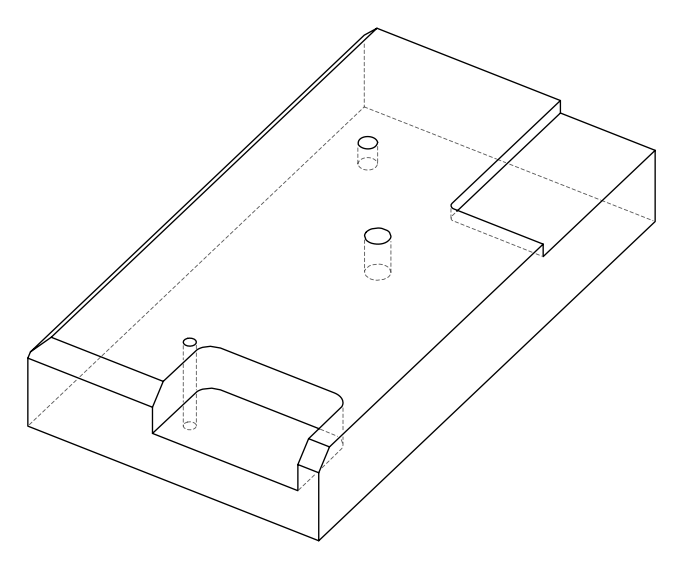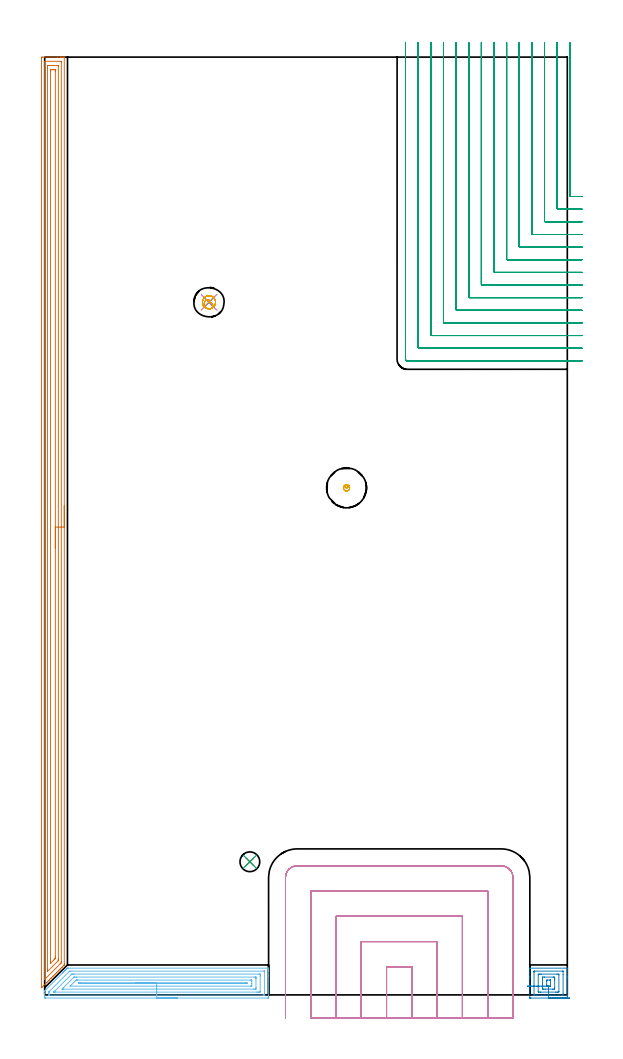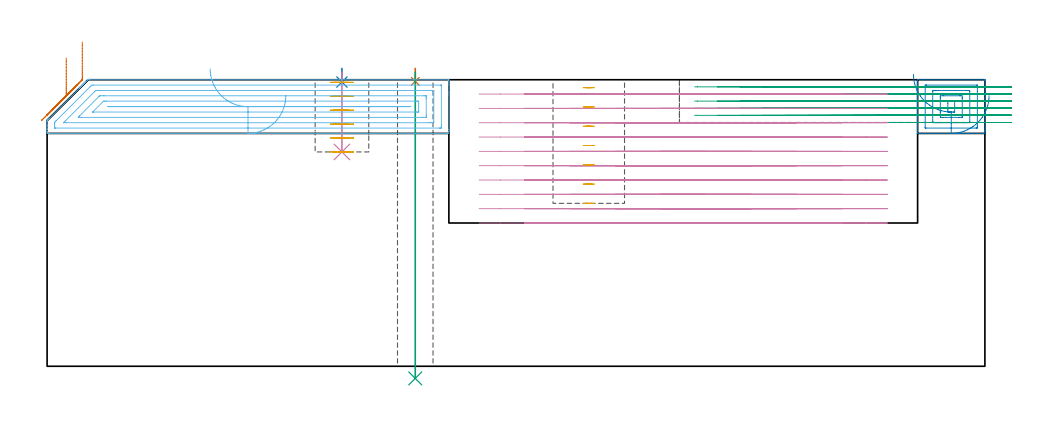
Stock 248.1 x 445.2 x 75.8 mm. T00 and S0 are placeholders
(PLAN: 11 operations, 6 tool changes, 76.5 min)
(1 SPOT_DRILL | STEP1HOLE | NXT0321_9005460120000 | 0.03 min | 0 mm3)
(2 SPOT_DRILL_1 | STEP1POCKET | NXT0321_9005460120000 | 0.03 min | 2 mm3)
(3 DRILL_THROUGH_HOLE_INTO_CENTER | STEP1HOLE | NXT0301_065 | 0.33 min | 5226 mm3)
(4 DRILL_BLIND_HOLE_INTO_CENTER | STEP1POCKET | NXT0301_128 | 0.09 min | 2027 mm3)
(5 MILL_ROUGH_BLIND_HOLE_CONTOUR | STEP1POCKET | NXT0201_009 | Spiral | 0.81 min | 990 mm3)
(6 AREA_MILL | FG_CHAMFER_SURFACE | UGT0205_001 | 5.07 min | 11430 mm3)
(7 AREA_MILL_1 | FG_CHAMFER_SURFACE_1 | UGT0205_001 | 14.23 min | 25342 mm3)
(8 AREA_MILL_2 | FG_CHAMFER_SURFACE_2 | UGT0205_001 | 1.03 min | 2507 mm3)
(9 MILL_CORNER_NOTCH_RECTANGULAR | CORNER_NOTCH_RECTANGULAR | NXT0201_009 | Follow Part, ap 2, ae 75% | 28.64 min | 135258 mm3)
(10 MILL_SLOT | SLOT_PARTIAL_RECTANGULAR | NXT0201_012 | Follow Part, ap 4, ae 75% | 25.82 min | 321288 mm3)
(11 MILL_BLIND_HOLE_FROM_SOLID_MATERIAL | STEP1POCKET_1 | NXT0201_012 | Spiral | 0.39 min | 9180 mm3)
(TOOL NXT0321_9005460120000 | NC Spot Drill, 142deg, 12mm, Carbide, Uncoated | D12 PA142 FL30 Z2)
(TOOL NXT0301_065 | Carbide Drill 9.4mm [860.1-0940-075A1-MM 2214] | D9.4 PA140 FL98 Z2)
(TOOL NXT0301_128 | Carbide Drill 12mm [861.1-1200-036A1-GP GC34] | D12 PA150 FL37.4 Z2)
(TOOL NXT0201_009 | ENDMILL 8mm [2P460-0800-NA 1630] | D8 FL26 Z6)
(TOOL UGT0205_001 | Chamfer Mill 20 x 3 x 45 deg. | D20 FL50 Z2)
(TOOL NXT0201_012 | ENDMILL 16mm [2P460-1600-NA 1630] | D16 FL38 Z6)
(OP 1 SPOT_DRILL)
G17 G21 G94 G90
T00 M6
G54
G17 G0 G90 X97.4 Y63.2 S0 M3
G43 Z85.8 H0
G94 G81 G98 Z75.387 F250. R78.8
G80
M5
M2
(OP 2 SPOT_DRILL_1)
G17 G21 G94 G90
T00 M6
G54
G17 G0 G90 X78. Y328.8 S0 M3
G43 Z85.8 H0
G94 G81 G98 Z75.189 F250. R78.8
G80
M5
M2
(OP 3 DRILL_THROUGH_HOLE_INTO_CENTER)
G17 G21 G94 G90
T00 M6
G54
G17 G0 G90 X97.4 Y63.2 S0 M3
G43 Z85.8 H1
G94 G73 G98 Z-3.211 F250. Q8.779 R77.8
G80
M5
M2
(OP 4 DRILL_BLIND_HOLE_INTO_CENTER)
G17 G21 G94 G90
T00 M6
G54
G17 G0 G90 X78. Y328.8 S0 M3
G43 Z85.8 H1
G94 G81 G98 Z56.7 F250. R77.8
G80
M5
M2
(OP 5 MILL_ROUGH_BLIND_HOLE_CONTOUR)
G17 G21 G94 G90
T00 M6
G54
G17 G0 G90 X78. Y328.8 S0 M3
G43 Z85.8 H1
Z75.117
G94 G3 X78.307 Y329.633 R0.473 F250.
X76.821 Y329.807 R1.343
X75.863 Y327.215 R2.044
X78.485 Y325.738 R2.423
X81.062 Y329.285 R3.1
X78.485 Y325.738 R-3.1
X79.773 Y327.512 R1.55
X78. Y328.8 R1.55
G0 Z71.433
G3 X78.307 Y329.633 R0.473
X76.821 Y329.807 R1.343
X75.863 Y327.215 R2.044
X78.485 Y325.738 R2.423
X81.062 Y329.285 R3.1
X78.485 Y325.738 R-3.1
X79.773 Y327.512 R1.55
X78. Y328.8 R1.55
G0 Z67.75
G3 X78.307 Y329.633 R0.473
X76.821 Y329.807 R1.343
X75.863 Y327.215 R2.044
X78.485 Y325.738 R2.423
X81.062 Y329.285 R3.1
X78.485 Y325.738 R-3.1
X79.773 Y327.512 R1.55
X78. Y328.8 R1.55
G0 Z64.067
G3 X78.307 Y329.633 R0.473
X76.821 Y329.807 R1.343
X75.863 Y327.215 R2.044
X78.485 Y325.738 R2.423
X81.062 Y329.285 R3.1
X78.485 Y325.738 R-3.1
X79.773 Y327.512 R1.55
X78. Y328.8 R1.55
G0 Z60.383
G3 X78.307 Y329.633 R0.473
X76.821 Y329.807 R1.343
X75.863 Y327.215 R2.044
X78.485 Y325.738 R2.423
X81.062 Y329.285 R3.1
X78.485 Y325.738 R-3.1
X79.773 Y327.512 R1.55
X78. Y328.8 R1.55
G0 Z56.7
G3 X78.307 Y329.633 R0.473
X76.821 Y329.807 R1.343
X75.863 Y327.215 R2.044
X78.485 Y325.738 R2.423
X81.062 Y329.285 R3.1
X78.485 Y325.738 R-3.1
X79.773 Y327.512 R1.55
X78. Y328.8 R1.55
G0 Z85.8
M5
M2
(OP 6 AREA_MILL)
G17 G21 G94 G90
T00 M6
G54
G17 G0 G90 X63.15 Y-1.5 S1061 M3
G43 Z85.8 H0
Z71.6
G94 G1 X63.112 Z70.728 F250.
X62.998 Z69.864
X62.809 Z69.012
X62.547 Z68.18
X62.213 Z67.374
X61.81 Z66.6
X61.342 Z65.864
X60.81 Z65.172
X60.221 Z64.529
X59.578 Z63.94
X58.886 Z63.408
X58.15 Z62.94
X57.376 Z62.537
X56.57 Z62.203
X55.738 Z61.941
X54.886 Z61.752
X54.022 Z61.638
X53.15 Z61.6
X0.584
X0.378 Y-1.498 Z61.602
X0.002 Y-1.491 Z61.605
X0. Y-1.299 Z61.798
Y-1.024 Z62.073
Y-0.416 Z62.681
Y-0.141 Z62.955
Y0.41 Z63.509
Y0.742 Z63.842
Y1.568 Z64.668
Y1.832 Z64.932
X0.002 Y1.855 Z64.955
X0.01 Y1.907 Z65.005
X0.167 Y2.067 Z65.163
X0.287 Y2.188 Z65.286
X0.534 Y2.435 Z65.534
X8.512 Y10.413 Z73.512
X8.556 Y10.458 Z73.555
X8.603 Y10.503 Z73.602
X8.804 Y10.705 Z73.804
X8.851 Y10.752 Z73.849
X8.9 Y10.8 Z73.899
X9.096 Y10.997 Z74.095
X9.145 Y11.046 Z74.143
X9.197 Y11.097 Z74.196
X9.388 Y11.288 Z74.387
X9.439 Y11.341 Z74.438
X9.494 Y11.394 Z74.493
X9.68 Y11.58 Z74.679
X9.734 Y11.635 Z74.732
X9.791 Y11.691 Z74.79
X9.972 Y11.872 Z74.971
X10.028 Y11.93 Z75.026
X10.088 Y11.988 Z75.087
X10.264 Y12.164 Z75.263
X10.323 Y12.224 Z75.321
X10.385 Y12.286 Z75.383
X10.765 Y12.666 Z75.763
X10.774 Y12.674 Z75.769
X10.805 Y12.698 Z75.782
X11.276 Y12.7 Z75.8
X106.161
X106.291 Y12.697 Z75.788
X106.293 Y12.69 Z75.781
X106.3 Y12.403 Z75.502
Y11.891 Z74.99
Y11.341 Z74.436
Y9.299 Z72.397
Y8.691 Z71.786
Y-0.445 Z62.652
X106.296 Y-1.024 Z62.073
X106.291 Y-1.491 Z61.606
X106.19 Y-1.495 Z61.603
X105.716 Y-1.5 Z61.6
X53.15
Y-0.086 Z63.014
X2.147 Y-0.085 Z63.015
X2.065 Y-0.084 Z63.016
X2.025 Y-0.081 Z63.019
X2.012 Y-0.079 Z63.021
X2.01 Y-0.069 Z63.031
X2.004 Y0.021 Z63.121
X2.001 Y0.222 Z63.322
X2. Y0.742 Z63.842
X2.001 Y1.104 Z64.204
X2.007 Y1.365 Z64.465
X2.01 Y1.429 Z64.529
X2.045 Y1.483 Z64.583
X2.179 Y1.626 Z64.726
X2.271 Y1.72 Z64.82
X2.366 Y1.817 Z64.917
X11.276 Y10.726 Z73.826
X11.588 Y11.032 Z74.132
X11.786 Y11.224 Z74.324
X11.858 Y11.279 Z74.379
X12.222 Y11.286 Z74.386
X104.153 Y11.285 Z74.385
X104.235 Y11.284 Z74.384
X104.275 Y11.281 Z74.381
X104.288 Y11.279 Z74.379
X104.29 Y11.269 Z74.369
X104.296 Y11.179 Z74.279
X104.299 Y10.978 Z74.078
X104.3 Y0.742 Z63.842
X104.299 Y0.381 Z63.481
X104.292 Y0.016 Z63.116
X104.289 Y-0.079 Z63.021
X104.246 Y-0.081 Z63.019
X104.143 Y-0.084 Z63.016
X103.934 Y-0.086 Z63.014
X103.878
X53.15
Y1.328 Z64.428
X5.039 Y1.329 Z64.429
X4.447 Y1.33 Z64.43
X4.405 Y1.332 Z64.432
X4.375 Y1.335 Z64.435
X4.353 Y1.343 Z64.443
X4.37 Y1.366 Z64.466
X4.389 Y1.387 Z64.487
X4.625 Y1.626 Z64.726
X4.831 Y1.832 Z64.932
X12.574 Y9.574 Z72.674
X12.817 Y9.813 Z72.913
X12.854 Y9.847 Z72.947
X12.875 Y9.864 Z72.964
X12.908 Y9.866 Z72.966
X13.058 Y9.869 Z72.969
X13.649 Y9.871 Z72.971
X13.949
X101.853
X102.152 Y9.869 Z72.969
X102.251 Y9.867 Z72.967
X102.279 Y9.865 Z72.965
X102.29 Y9.818 Z72.918
X102.295 Y9.721 Z72.821
X102.298 Y9.574 Z72.674
X102.3 Y9.428 Z72.528
Y8.691 Z71.791
X102.299 Y1.626 Z64.726
X102.297 Y1.482 Z64.582
X102.29 Y1.339 Z64.439
X102.152 Y1.335 Z64.435
X101.559 Y1.33 Z64.43
X101.261 Y1.329 Z64.429
X100.67 Y1.328 Z64.428
X53.15
Y2.743 Z65.843
X9.02
X8.603 Y2.744 Z65.844
X8.363 Y2.746 Z65.846
X8.241 Y2.749 Z65.849
X8.285 Y2.824 Z65.924
X8.403 Y2.948 Z66.048
X8.603 Y3.154 Z66.254
X13.717 Y8.268 Z71.368
X13.812 Y8.359 Z71.459
X13.877 Y8.419 Z71.519
X13.913 Y8.45 Z71.55
X13.949 Y8.452 Z71.552
X14.187 Y8.455 Z71.555
X14.839 Y8.457 Z71.557
X15.075
X99.715
X100.208 Y8.454 Z71.554
X100.261 Y8.452 Z71.552
X100.29 Y8.45 Z71.55
X100.292 Y8.411 Z71.511
X100.296 Y8.234 Z71.334
X100.3 Y7.878 Z70.978
Y7.808 Z70.908
X100.299 Y3.392 Z66.492
X100.294 Y2.985 Z66.085
X100.29 Y2.783 Z65.883
X100.277 Y2.749 Z65.849
X100.227 Y2.747 Z65.847
X100.132 Y2.745 Z65.845
X99.479 Y2.743 Z65.843
X99.243
X53.15
Y4.157 Z67.257
X12.224
X12.167 Y4.159 Z67.259
X12.102 Y4.163 Z67.263
X12.076 Y4.166 Z67.266
X12.097 Y4.194 Z67.294
X12.116 Y4.216 Z67.316
X12.167 Y4.269 Z67.369
X14.839 Y6.941 Z70.041
X14.942 Y7.032 Z70.132
X15.033 Y7.036 Z70.136
X15.225 Y7.04 Z70.14
X15.611 Y7.043 Z70.143
X15.73
X97.817
X98.055 Y7.04 Z70.14
X98.213 Y7.036 Z70.136
X98.291 Y7.029 Z70.129
X98.293 Y7.01 Z70.11
X98.296 Y6.925 Z70.025
X98.3 Y6.327 Z69.427
Y5.444 Z68.544
Y4.561 Z67.661
X98.297 Y4.275 Z67.375
X98.294 Y4.201 Z67.301
X98.291 Y4.17 Z67.27
X98.174 Y4.164 Z67.264
X97.936 Y4.159 Z67.259
X97.816 Y4.157 Z67.257
X53.15
Y5.571 Z68.671
X16.621
X16.201 Y5.575 Z68.675
X16.148 Y5.578 Z68.678
X15.997 Y5.6 Z68.7
X16.153 Y5.623 Z68.723
X16.205 Y5.624 Z68.724
X16.621 Y5.628 Z68.728
X17.038 Y5.629 Z68.729
X95.441 Y5.628 Z68.728
X95.857 Y5.625 Z68.725
X95.915 Y5.623 Z68.723
X96.214 Y5.599 Z68.699
X95.973 Y5.578 Z68.678
X95.915 Y5.575 Z68.675
X95.499 Y5.571 Z68.671
X95.441
X53.15
X52.278 Z68.709
X51.414 Z68.823
X50.562 Z69.012
X49.73 Z69.274
X48.924 Z69.608
X48.15 Z70.011
X47.414 Z70.48
X46.722 Z71.011
X46.079 Z71.6
X45.49 Z72.243
X44.958 Z72.935
X44.49 Z73.671
X44.087 Z74.445
X43.753 Z75.251
X43.491 Z76.083
X43.302 Z76.935
X43.188 Z77.8
X43.15 Z78.671
G0 Z85.8
M5
M2
(OP 7 AREA_MILL_1)
G17 G21 G94 G90
T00 M6
G54
G17 G0 G90 X9.3 Y232.066 S1061 M3
G43 Z85.8 H0
G94 G1 Y232.028 Z84.928 F250.
Y231.914 Z84.064
Y231.725 Z83.212
Y231.463 Z82.38
Y231.129 Z81.574
Y230.726 Z80.8
Y230.257 Z80.064
Y229.726 Z79.372
Y229.137 Z78.729
Y228.494 Z78.14
Y227.801 Z77.608
Y227.066 Z77.14
Y226.292 Z76.737
Y225.486 Z76.403
Y224.654 Z76.141
Y223.802 Z75.952
Y222.937 Z75.838
Y222.066 Z75.8
Y14.745
Y14.217 Z75.783
X9.28 Y14.18 Z75.766
X9.272 Y14.167 Z75.76
X9.226 Y14.125 Z75.725
X8.433 Y13.332 Z74.932
X8.185 Y13.083 Z74.682
X8.06 Y12.958 Z74.557
X7.56 Y12.459 Z74.059
X7.299 Y12.197 Z73.795
X7.166 Y12.065 Z73.663
X6.687 Y11.587 Z73.187
X6.412 Y11.31 Z72.908
X5.815 Y10.714 Z72.314
X5.525 Y10.423 Z72.021
X4.934 Y9.834 Z71.434
X4.639 Y9.536 Z71.134
X4.037 Y8.937 Z70.537
X3.752 Y8.65 Z70.247
X3.143 Y8.043 Z69.643
X2.866 Y7.763 Z69.36
X2.173 Y7.073 Z68.673
X1.805 Y6.703 Z68.301
X1.258 Y6.158 Z67.757
X0.911 Y5.809 Z67.407
X0.342 Y5.242 Z66.842
X-0.385 Y4.514 Z66.114
X-1.324 Y3.575 Z65.174
X-1.42 Y3.483 Z65.078
X-1.492 Y3.416 Z65.006
X-1.498 Y3.536 Z65.002
X-1.499 Y3.575 Z65.001
X-1.5 Y444.212 Z65.
X-1.499 Y444.578 Z65.001
X-1.495 Y445.1 Z65.003
X-1.492 Y445.192 Z65.006
X-0.976 Y445.2 Z65.521
X6.117 Z72.611
X7.543 Z74.039
X7.89 Z74.385
X8.584 Z75.084
X8.89 Z75.39
X9.27 Y445.192 Z75.761
X9.297 Y445.19 Z75.788
X9.3 Y445.025 Z75.8
Y222.066
X7.886 Z74.386
Y15.643
X7.884 Y15.417 Z74.384
X7.881 Y15.306 Z74.381
X7.879 Y15.254 Z74.379
X7.854 Y15.215 Z74.354
X7.641 Y14.996 Z74.141
X7.395 Y14.745 Z73.895
X0.077 Y7.428 Z66.577
X-0.025 Y7.33 Z66.475
X-0.058 Y7.303 Z66.442
X-0.079 Y7.289 Z66.421
X-0.081 Y7.38 Z66.419
X-0.086 Y7.593 Z66.414
X-0.085 Y443.013 Z66.415
X-0.084 Y443.124 Z66.416
X-0.081 Y443.179 Z66.419
X-0.08 Y443.186 Z66.42
X-0.068 Y443.19 Z66.432
X-0.015 Y443.194 Z66.485
X0.392 Y443.199 Z66.892
X7.484 Y443.2 Z73.984
X7.745 Y443.197 Z74.245
X7.857 Y443.192 Z74.357
X7.875 Y443.19 Z74.375
X7.879 Y443.176 Z74.379
X7.882 Y443.123 Z74.382
X7.885 Y443.014 Z74.385
X7.886 Y442.795 Z74.386
Y222.066
X6.472 Z72.972
X6.471 Y17.069 Z72.971
X6.468 Y16.533 Z72.968
X6.465 Y16.354 Z72.965
X6.461 Y16.272 Z72.961
X6.419 Y16.228 Z72.919
X6.117 Y15.917 Z72.617
X3.762 Y13.561 Z70.262
X1.37 Y11.171 Z67.87
X1.355 Y11.16 Z67.855
X1.345 Y11.155 Z67.845
X1.335 Y11.171 Z67.835
X1.334 Y11.207 Z67.834
X1.33 Y11.527 Z67.83
X1.329 Y12.065 Z67.829
X1.328 Y12.423 Z67.828
X1.329 Y440.11 Z67.829
X1.33 Y440.467 Z67.83
X1.333 Y441.004 Z67.833
X1.335 Y441.173 Z67.835
X1.498 Y441.191 Z67.998
X1.683 Y441.195 Z68.183
X2.376 Y441.2 Z68.876
X2.57 Z69.07
X4.149 Z70.649
X5.922 Z72.422
X6.117 Y441.198 Z72.617
X6.311 Y441.195 Z72.811
X6.44 Y441.19 Z72.94
X6.466 Y441.183 Z72.966
X6.467 Y441.165 Z72.967
X6.469 Y441.123 Z72.969
X6.471 Y441.004 Z72.971
X6.472 Y222.066 Z72.972
X5.057 Z71.557
Y18.32
X5.056 Y17.602 Z71.556
X5.053 Y17.426 Z71.553
X5.05 Y17.339 Z71.55
X5.039 Y17.3 Z71.539
X5.007 Y17.264 Z71.507
X4.897 Y17.149 Z71.397
X4.759 Y17.008 Z71.259
X4.343 Y16.592 Z70.843
X2.908 Y15.158 Z69.408
X2.828 Y15.082 Z69.328
X2.757 Y15.018 Z69.257
X2.749 Y15.016 Z69.249
X2.747 Y15.045 Z69.247
X2.745 Y15.102 Z69.245
X2.743 Y15.465 Z69.243
Y15.639
Y438.323
X2.747 Y439.038 Z69.247
X2.75 Y439.144 Z69.25
X2.756 Y439.19 Z69.256
X2.804 Y439.192 Z69.304
X3.022 Y439.196 Z69.522
X3.457 Y439.2 Z69.957
X4.36 Z70.86
X4.783 Y439.196 Z71.283
X4.995 Y439.192 Z71.495
X5.043 Y439.19 Z71.543
X5.05 Y439.159 Z71.55
X5.052 Y439.094 Z71.552
X5.057 Y438.497 Z71.557
Y438.323
Y222.066
Y221.194 Z71.595
Y220.329 Z71.709
Y219.477 Z71.898
Y218.645 Z72.16
Y217.839 Z72.494
Y217.066 Z72.897
Y216.33 Z73.366
Y215.638 Z73.897
Y214.995 Z74.486
Y214.405 Z75.129
Y213.874 Z75.822
Y213.405 Z76.557
Y213.003 Z77.331
Y212.669 Z78.137
Y212.406 Z78.969
Y212.218 Z79.821
Y212.104 Z80.686
Y212.066 Z81.557
G0 Z85.8
M5
M2
(OP 8 AREA_MILL_2)
G17 G21 G94 G90
T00 M6
G54
G17 G0 G90 X249.2 Y-1.5 S1061 M3
G43 Z85.8 H0
Z71.6
G94 G1 X249.162 Z70.728 F250.
X249.048 Z69.864
X248.859 Z69.012
X248.597 Z68.18
X248.263 Z67.374
X247.86 Z66.6
X247.392 Z65.864
X246.86 Z65.172
X246.271 Z64.529
X245.628 Z63.94
X244.936 Z63.408
X244.2 Z62.94
X243.426 Z62.537
X242.62 Z62.203
X241.788 Z61.941
X240.937 Z61.752
X240.072 Z61.638
X239.2 Z61.6
X230.796
X230.382 Y-1.494 Z61.602
X230.31 Y-1.491 Z61.605
X230.3 Y-1.412 Z61.684
Y7.808 Z70.901
Y8.584 Z71.683
Y8.691 Z71.789
X230.301 Y12.587 Z75.685
X230.31 Y12.695 Z75.793
X230.354 Y12.7 Z75.8
X248.046
X248.09 Y12.695 Z75.793
X248.1 Y12.585 Z75.683
Y8.584 Z71.683
Y7.808 Z70.901
Y-0.636 Z62.46
X248.097 Y-1.024 Z62.072
X248.093 Y-1.491 Z61.605
X248.074 Y-1.493 Z61.603
X247.604 Y-1.5 Z61.6
X239.2
Y-0.086 Z63.014
X232.509 Y-0.085 Z63.015
X232.366 Y-0.079 Z63.021
X232.309 Y-0.073 Z63.027
X232.304 Y-0.04 Z63.06
X232.301 Y-0.004 Z63.096
X232.3 Y0.124 Z63.224
Y10.722 Z73.822
X232.302 Y10.987 Z74.087
X232.308 Y11.164 Z74.264
X232.316 Y11.279 Z74.379
X232.358 Y11.281 Z74.381
X232.565 Y11.285 Z74.385
X232.621 Y11.286 Z74.386
X245.891 Y11.285 Z74.385
X246.034 Y11.279 Z74.379
X246.091 Y11.273 Z74.373
X246.096 Y11.24 Z74.34
X246.099 Y11.204 Z74.304
X246.1 Y11.076 Z74.176
Y9.574 Z72.674
Y0.478 Z63.578
X246.098 Y0.213 Z63.313
X246.092 Y0.036 Z63.136
X246.084 Y-0.079 Z63.021
X246.042 Y-0.082 Z63.018
X245.835 Y-0.085 Z63.015
X245.78 Y-0.086 Z63.014
X239.2
Y1.328 Z64.428
X235.517
X235.219 Y1.329 Z64.429
X234.629 Y1.331 Z64.431
X234.335 Y1.335 Z64.435
X234.303 Y1.626 Z64.726
X234.301 Y1.659 Z64.759
Y9.574 Z72.674
X234.302 Y9.607 Z72.707
X234.335 Y9.864 Z72.964
X234.923 Y9.87 Z72.97
X235.219 Y9.871 Z72.971
X235.806
X243.181
X243.771 Y9.869 Z72.969
X244.066 Y9.864 Z72.964
X244.097 Y9.574 Z72.674
X244.099 Y9.541 Z72.641
Y1.626 Z64.726
X244.098 Y1.593 Z64.693
X244.066 Y1.335 Z64.435
X243.477 Y1.33 Z64.43
X243.181 Y1.329 Z64.429
X242.594 Y1.328 Z64.428
X239.2
Y2.743 Z65.843
X237.639
X236.988 Y2.744 Z65.844
X236.752 Y2.745 Z65.845
X236.328 Y2.75 Z65.85
X236.305 Y3.191 Z66.291
X236.302 Y3.392 Z66.492
X236.3 Y4.079 Z67.179
Y4.275 Z67.375
Y7.808 Z70.908
X236.301 Y8.152 Z71.252
X236.303 Y8.323 Z71.423
X236.307 Y8.409 Z71.509
X236.31 Y8.446 Z71.546
X236.344 Y8.451 Z71.551
X236.988 Y8.456 Z71.556
X237.223 Y8.457 Z71.557
X241.412 Y8.456 Z71.556
X241.648 Y8.455 Z71.555
X242.072 Y8.45 Z71.55
X242.095 Y8.009 Z71.109
X242.098 Y7.808 Z70.908
X242.1 Y7.121 Z70.221
Y6.925 Z70.025
Y3.392 Z66.492
X242.099 Y3.048 Z66.148
X242.097 Y2.877 Z65.977
X242.093 Y2.791 Z65.891
X242.091 Y2.754 Z65.854
X242.056 Y2.749 Z65.849
X241.412 Y2.744 Z65.844
X241.177 Y2.743 Z65.843
X239.2
Y4.157 Z67.257
X238.64 Y4.158 Z67.258
X238.521 Y4.161 Z67.261
X238.31 Y4.168 Z67.268
X238.308 Y4.275 Z67.375
X238.301 Y4.731 Z67.831
Y6.497 Z69.597
X238.307 Y6.925 Z70.025
X238.31 Y7.032 Z70.132
X238.521 Y7.039 Z70.139
X238.64 Y7.042 Z70.142
X239.761 Y7.043 Z70.143
X239.998 Y7.04 Z70.14
X240.064 Y7.037 Z70.137
X240.092 Y7.035 Z70.135
X240.094 Y7.029 Z70.129
X240.097 Y6.99 Z70.09
X240.099 Y6.925 Z70.025
Y4.275 Z67.375
X240.097 Y4.21 Z67.31
X240.094 Y4.171 Z67.271
X240.092 Y4.165 Z67.265
X240.065 Y4.162 Z67.262
X239.998 Y4.16 Z67.26
X239.761 Y4.157 Z67.257
X239.642
X239.2
X238.328 Z67.295
X237.463 Z67.409
X236.612 Z67.598
X235.78 Z67.86
X234.974 Z68.194
X234.2 Z68.596
X233.464 Z69.065
X232.772 Z69.596
X232.129 Z70.185
X231.539 Y4.156 Z70.829
X231.008 Z71.521
X230.539 Z72.256
X230.137 Z73.03
X229.803 Z73.836
X229.54 Z74.668
X229.351 Z75.52
X229.237 Z76.385
X229.199 Z77.256
G0 Z85.8
M5
M2
(OP 9 MILL_CORNER_NOTCH_RECTANGULAR)
G17 G21 G94 G90
T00 M6
G54
G17 G0 G90 X249.3 Y452.016 S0 M3
G43 Z85.8 H1
Z73.917
G94 G1 Y449.016 F250.
Y379.394 F500.
G3 X249.694 Y379. R0.4
G1 X252.1
X255.1 F250.
G0 Z85.8
X243.3 Y452.2
Z73.917
G1 Y449.2
Y373.394 F500.
G3 X243.694 Y373. R0.4
G1 X252.1
X255.1 F250.
G0 Z85.8
X237.3 Y452.2
Z73.917
G1 Y449.2
Y367.395 F500.
G3 X237.695 Y367. R0.4
G1 X252.1
X255.1 F250.
G0 Z85.8
X231.3 Y452.2
Z73.917
G1 Y449.2
Y361.395 F500.
G3 X231.695 Y361. R0.4
G1 X252.1
X255.1 F250.
G0 Z85.8
X225.3 Y452.2
Z73.917
G1 Y449.2
Y355.395 F500.
G3 X225.695 Y355. R0.4
G1 X252.1
X255.1 F250.
G0 Z85.8
X219.3 Y452.2
Z73.917
G1 Y449.2
Y349.395 F500.
G3 X219.695 Y349. R0.4
G1 X252.1
X255.1 F250.
G0 Z85.8
X213.3 Y452.2
Z73.917
G1 Y449.2
Y343.396 F500.
G3 X213.696 Y343. R0.4
G1 X252.1
X255.1 F250.
G0 Z85.8
X207.3 Y452.2
Z73.917
G1 Y449.2
Y337.396 F500.
G3 X207.696 Y337. R0.4
G1 X252.1
X255.1 F250.
G0 Z85.8
X201.3 Y452.2
Z73.917
G1 Y449.2
Y331.396 F500.
G3 X201.696 Y331. R0.4
G1 X252.1
X255.1 F250.
G0 Z85.8
X195.3 Y452.2
Z73.917
G1 Y449.2
Y325.396 F500.
G3 X195.696 Y325. R0.4
G1 X252.1
X255.1 F250.
G0 Z85.8
X189.3 Y452.2
Z73.917
G1 Y449.2
Y319.396 F500.
G3 X189.696 Y319. R0.4
G1 X252.1
X255.1 F250.
G0 Z85.8
X183.3 Y452.2
Z73.917
G1 Y449.2
Y313.397 F500.
G3 X183.697 Y313. R0.4
G1 X252.1
X255.1 F250.
G0 Z85.8
X177.3 Y452.2
Z73.917
G1 Y449.2
Y307.397 F500.
G3 X177.697 Y307. R0.4
G1 X252.1
X255.1 F250.
G0 Z85.8
X171.3 Y452.2
Z73.917
G1 Y449.2
Y301.8 F500.
G3 X172.1 Y301. R0.8
G1 X252.1
X255.1 F250.
G0 Z85.8
X249.3 Y452.016
Z72.033
G1 Y449.016
Y379.394 F500.
G3 X249.694 Y379. R0.4
G1 X252.1
X255.1 F250.
G0 Z85.8
X243.3 Y452.2
Z72.033
G1 Y449.2
Y373.394 F500.
G3 X243.694 Y373. R0.4
G1 X252.1
X255.1 F250.
G0 Z85.8
X237.3 Y452.2
Z72.033
G1 Y449.2
Y367.395 F500.
G3 X237.695 Y367. R0.4
G1 X252.1
X255.1 F250.
G0 Z85.8
X231.3 Y452.2
Z72.033
G1 Y449.2
Y361.395 F500.
G3 X231.695 Y361. R0.4
G1 X252.1
X255.1 F250.
G0 Z85.8
X225.3 Y452.2
Z72.033
G1 Y449.2
Y355.395 F500.
G3 X225.695 Y355. R0.4
G1 X252.1
X255.1 F250.
G0 Z85.8
X219.3 Y452.2
Z72.033
G1 Y449.2
Y349.395 F500.
G3 X219.695 Y349. R0.4
G1 X252.1
X255.1 F250.
G0 Z85.8
X213.3 Y452.2
Z72.033
G1 Y449.2
Y343.396 F500.
G3 X213.696 Y343. R0.4
G1 X252.1
X255.1 F250.
G0 Z85.8
X207.3 Y452.2
Z72.033
G1 Y449.2
Y337.396 F500.
G3 X207.696 Y337. R0.4
G1 X252.1
X255.1 F250.
G0 Z85.8
X201.3 Y452.2
Z72.033
G1 Y449.2
Y331.396 F500.
G3 X201.696 Y331. R0.4
G1 X252.1
X255.1 F250.
G0 Z85.8
X195.3 Y452.2
Z72.033
G1 Y449.2
Y325.396 F500.
G3 X195.696 Y325. R0.4
G1 X252.1
X255.1 F250.
G0 Z85.8
X189.3 Y452.2
Z72.033
G1 Y449.2
Y319.396 F500.
G3 X189.696 Y319. R0.4
G1 X252.1
X255.1 F250.
G0 Z85.8
X183.3 Y452.2
Z72.033
G1 Y449.2
Y313.397 F500.
G3 X183.697 Y313. R0.4
G1 X252.1
X255.1 F250.
G0 Z85.8
X177.3 Y452.2
Z72.033
G1 Y449.2
Y307.397 F500.
G3 X177.697 Y307. R0.4
G1 X252.1
X255.1 F250.
G0 Z85.8
X171.3 Y452.2
Z72.033
G1 Y449.2
Y301.8 F500.
G3 X172.1 Y301. R0.8
G1 X252.1
X255.1 F250.
G0 Z85.8
X249.3 Y452.016
Z70.15
G1 Y449.016
Y379.394 F500.
G3 X249.694 Y379. R0.4
G1 X252.1
X255.1 F250.
G0 Z85.8
X243.3 Y452.2
Z70.15
G1 Y449.2
Y373.394 F500.
G3 X243.694 Y373. R0.4
G1 X252.1
X255.1 F250.
G0 Z85.8
X237.3 Y452.2
Z70.15
G1 Y449.2
Y367.395 F500.
G3 X237.695 Y367. R0.4
G1 X252.1
X255.1 F250.
G0 Z85.8
X231.3 Y452.2
Z70.15
G1 Y449.2
Y361.395 F500.
G3 X231.695 Y361. R0.4
G1 X252.1
X255.1 F250.
G0 Z85.8
X225.3 Y452.2
Z70.15
G1 Y449.2
Y355.395 F500.
G3 X225.695 Y355. R0.4
G1 X252.1
X255.1 F250.
G0 Z85.8
X219.3 Y452.2
Z70.15
G1 Y449.2
Y349.395 F500.
G3 X219.695 Y349. R0.4
G1 X252.1
X255.1 F250.
G0 Z85.8
X213.3 Y452.2
Z70.15
G1 Y449.2
Y343.396 F500.
G3 X213.696 Y343. R0.4
G1 X252.1
X255.1 F250.
G0 Z85.8
X207.3 Y452.2
Z70.15
G1 Y449.2
Y337.396 F500.
G3 X207.696 Y337. R0.4
G1 X252.1
X255.1 F250.
G0 Z85.8
X201.3 Y452.2
Z70.15
G1 Y449.2
Y331.396 F500.
G3 X201.696 Y331. R0.4
G1 X252.1
X255.1 F250.
G0 Z85.8
X195.3 Y452.2
Z70.15
G1 Y449.2
Y325.396 F500.
G3 X195.696 Y325. R0.4
G1 X252.1
X255.1 F250.
G0 Z85.8
X189.3 Y452.2
Z70.15
G1 Y449.2
Y319.396 F500.
G3 X189.696 Y319. R0.4
G1 X252.1
X255.1 F250.
G0 Z85.8
X183.3 Y452.2
Z70.15
G1 Y449.2
Y313.397 F500.
G3 X183.697 Y313. R0.4
G1 X252.1
X255.1 F250.
G0 Z85.8
X177.3 Y452.2
Z70.15
G1 Y449.2
Y307.397 F500.
G3 X177.697 Y307. R0.4
G1 X252.1
X255.1 F250.
G0 Z85.8
X171.3 Y452.2
Z70.15
G1 Y449.2
Y301.8 F500.
G3 X172.1 Y301. R0.8
G1 X252.1
X255.1 F250.
G0 Z85.8
X249.3 Y452.016
Z68.267
G1 Y449.016
Y379.394 F500.
G3 X249.694 Y379. R0.4
G1 X252.1
X255.1 F250.
G0 Z85.8
X243.3 Y452.2
Z68.267
G1 Y449.2
Y373.394 F500.
G3 X243.694 Y373. R0.4
G1 X252.1
X255.1 F250.
G0 Z85.8
X237.3 Y452.2
Z68.267
G1 Y449.2
Y367.395 F500.
G3 X237.695 Y367. R0.4
G1 X252.1
X255.1 F250.
G0 Z85.8
X231.3 Y452.2
Z68.267
G1 Y449.2
Y361.395 F500.
G3 X231.695 Y361. R0.4
G1 X252.1
X255.1 F250.
G0 Z85.8
X225.3 Y452.2
Z68.267
G1 Y449.2
Y355.395 F500.
G3 X225.695 Y355. R0.4
G1 X252.1
X255.1 F250.
G0 Z85.8
X219.3 Y452.2
Z68.267
G1 Y449.2
Y349.395 F500.
G3 X219.695 Y349. R0.4
G1 X252.1
X255.1 F250.
G0 Z85.8
X213.3 Y452.2
Z68.267
G1 Y449.2
Y343.396 F500.
G3 X213.696 Y343. R0.4
G1 X252.1
X255.1 F250.
G0 Z85.8
X207.3 Y452.2
Z68.267
G1 Y449.2
Y337.396 F500.
G3 X207.696 Y337. R0.4
G1 X252.1
X255.1 F250.
G0 Z85.8
X201.3 Y452.2
Z68.267
G1 Y449.2
Y331.396 F500.
G3 X201.696 Y331. R0.4
G1 X252.1
X255.1 F250.
G0 Z85.8
X195.3 Y452.2
Z68.267
G1 Y449.2
Y325.396 F500.
G3 X195.696 Y325. R0.4
G1 X252.1
X255.1 F250.
G0 Z85.8
X189.3 Y452.2
Z68.267
G1 Y449.2
Y319.396 F500.
G3 X189.696 Y319. R0.4
G1 X252.1
X255.1 F250.
G0 Z85.8
X183.3 Y452.2
Z68.267
G1 Y449.2
Y313.397 F500.
G3 X183.697 Y313. R0.4
G1 X252.1
X255.1 F250.
G0 Z85.8
X177.3 Y452.2
Z68.267
G1 Y449.2
Y307.397 F500.
G3 X177.697 Y307. R0.4
G1 X252.1
X255.1 F250.
G0 Z85.8
X171.3 Y452.2
Z68.267
G1 Y449.2
Y301.8 F500.
G3 X172.1 Y301. R0.8
G1 X252.1
X255.1 F250.
G0 Z85.8
X249.3 Y452.016
Z66.383
G1 Y449.016
Y379.394 F500.
G3 X249.694 Y379. R0.4
G1 X252.1
X255.1 F250.
G0 Z85.8
X243.3 Y452.2
Z66.383
G1 Y449.2
Y373.394 F500.
G3 X243.694 Y373. R0.4
G1 X252.1
X255.1 F250.
G0 Z85.8
X237.3 Y452.2
Z66.383
G1 Y449.2
Y367.395 F500.
G3 X237.695 Y367. R0.4
G1 X252.1
X255.1 F250.
G0 Z85.8
X231.3 Y452.2
Z66.383
G1 Y449.2
Y361.395 F500.
G3 X231.695 Y361. R0.4
G1 X252.1
X255.1 F250.
G0 Z85.8
X225.3 Y452.2
Z66.383
G1 Y449.2
Y355.395 F500.
G3 X225.695 Y355. R0.4
G1 X252.1
X255.1 F250.
G0 Z85.8
X219.3 Y452.2
Z66.383
G1 Y449.2
Y349.395 F500.
G3 X219.695 Y349. R0.4
G1 X252.1
X255.1 F250.
G0 Z85.8
X213.3 Y452.2
Z66.383
G1 Y449.2
Y343.396 F500.
G3 X213.696 Y343. R0.4
G1 X252.1
X255.1 F250.
G0 Z85.8
X207.3 Y452.2
Z66.383
G1 Y449.2
Y337.396 F500.
G3 X207.696 Y337. R0.4
G1 X252.1
X255.1 F250.
G0 Z85.8
X201.3 Y452.2
Z66.383
G1 Y449.2
Y331.396 F500.
G3 X201.696 Y331. R0.4
G1 X252.1
X255.1 F250.
G0 Z85.8
X195.3 Y452.2
Z66.383
G1 Y449.2
Y325.396 F500.
G3 X195.696 Y325. R0.4
G1 X252.1
X255.1 F250.
G0 Z85.8
X189.3 Y452.2
Z66.383
G1 Y449.2
Y319.396 F500.
G3 X189.696 Y319. R0.4
G1 X252.1
X255.1 F250.
G0 Z85.8
X183.3 Y452.2
Z66.383
G1 Y449.2
Y313.397 F500.
G3 X183.697 Y313. R0.4
G1 X252.1
X255.1 F250.
G0 Z85.8
X177.3 Y452.2
Z66.383
G1 Y449.2
Y307.397 F500.
G3 X177.697 Y307. R0.4
G1 X252.1
X255.1 F250.
G0 Z85.8
X171.3 Y452.2
Z66.383
G1 Y449.2
Y301.8 F500.
G3 X172.1 Y301. R0.8
G1 X252.1
X255.1 F250.
G0 Z85.8
X249.3 Y452.016
Z64.5
G1 Y449.016
Y379.394 F500.
G3 X249.694 Y379. R0.4
G1 X252.1
X255.1 F250.
G0 Z85.8
X243.3 Y452.2
Z64.5
G1 Y449.2
Y373.394 F500.
G3 X243.694 Y373. R0.4
G1 X252.1
X255.1 F250.
G0 Z85.8
X237.3 Y452.2
Z64.5
G1 Y449.2
Y367.395 F500.
G3 X237.695 Y367. R0.4
G1 X252.1
X255.1 F250.
G0 Z85.8
X231.3 Y452.2
Z64.5
G1 Y449.2
Y361.395 F500.
G3 X231.695 Y361. R0.4
G1 X252.1
X255.1 F250.
G0 Z85.8
X225.3 Y452.2
Z64.5
G1 Y449.2
Y355.395 F500.
G3 X225.695 Y355. R0.4
G1 X252.1
X255.1 F250.
G0 Z85.8
X219.3 Y452.2
Z64.5
G1 Y449.2
Y349.395 F500.
G3 X219.695 Y349. R0.4
G1 X252.1
X255.1 F250.
G0 Z85.8
X213.3 Y452.2
Z64.5
G1 Y449.2
Y343.396 F500.
G3 X213.696 Y343. R0.4
G1 X252.1
X255.1 F250.
G0 Z85.8
X207.3 Y452.2
Z64.5
G1 Y449.2
Y337.396 F500.
G3 X207.696 Y337. R0.4
G1 X252.1
X255.1 F250.
G0 Z85.8
X201.3 Y452.2
Z64.5
G1 Y449.2
Y331.396 F500.
G3 X201.696 Y331. R0.4
G1 X252.1
X255.1 F250.
G0 Z85.8
X195.3 Y452.2
Z64.5
G1 Y449.2
Y325.396 F500.
G3 X195.696 Y325. R0.4
G1 X252.1
X255.1 F250.
G0 Z85.8
X189.3 Y452.2
Z64.5
G1 Y449.2
Y319.396 F500.
G3 X189.696 Y319. R0.4
G1 X252.1
X255.1 F250.
G0 Z85.8
X183.3 Y452.2
Z64.5
G1 Y449.2
Y313.397 F500.
G3 X183.697 Y313. R0.4
G1 X252.1
X255.1 F250.
G0 Z85.8
X177.3 Y452.2
Z64.5
G1 Y449.2
Y307.397 F500.
G3 X177.697 Y307. R0.4
G1 X252.1
X255.1 F250.
G0 Z85.8
X171.3 Y452.2
Z64.5
G1 Y449.2
Y301.8 F500.
G3 X172.1 Y301. R0.8
G1 X252.1
X255.1 F250.
G0 Z85.8
M5
M2
(OP 10 MILL_SLOT)
G17 G21 G94 G90
T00 M6
G54
G17 G0 G90 X174.317 Y-11. S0 M3
G43 Z85.8 H1
Z72.01
G94 G1 X174.301 Y-8. F250.
X174.3 Y-7.746 F500.
Y13.3
X162.3
Y-7.746
X162.299 Y-8.
X162.283 Y-11. F250.
X186.322
X186.301 Y-8.
X186.3 Y-7.746 F500.
Y25.3
X150.3
Y-7.746
X150.299 Y-8.
X150.278 Y-11. F250.
X198.333
X198.301 Y-8.
G2 X198.3 Y-7.746 R24. F500.
G1 Y37.3
X138.3
Y-7.746
G2 X138.299 Y-8. R24.
G1 X138.267 Y-11. F250.
X210.366 Y-10.999
X210.303 Y-8.
G2 X210.3 Y-7.746 R12. F500.
G1 Y49.3
X126.3
Y-7.746
G2 X126.297 Y-8. R12.
G1 X126.234 Y-10.999 F250.
X222.3 Y-10.746
Y-7.746
Y55.7 F500.
G3 X216.7 Y61.3 R5.6
G1 X119.9
G3 X114.3 Y55.7 R5.6
G1 Y-7.746
Y-10.746 F250.
G0 X174.3 Y-11. Z68.22
G1 Y-8.
Y13.3 F500.
X162.3
Y-8.
Y-11. F250.
X186.3
Y-8.
Y25.3 F500.
X150.3
Y-8.
Y-11. F250.
X198.3
Y-8.
Y37.3 F500.
X138.3
Y-8.
Y-11. F250.
X210.3
Y-8.
Y49.3 F500.
X126.3
Y-8.
Y-11. F250.
X222.3
Y-8.
Y55.7 F500.
G3 X216.7 Y61.3 R5.6
G1 X119.9
G3 X114.3 Y55.7 R5.6
G1 Y-8.
Y-11. F250.
G0 X174.3 Z64.43
G1 Y-8.
Y13.3 F500.
X162.3
Y-8.
Y-11. F250.
X186.3
Y-8.
Y25.3 F500.
X150.3
Y-8.
Y-11. F250.
X198.3
Y-8.
Y37.3 F500.
X138.3
Y-8.
Y-11. F250.
X210.3
Y-8.
Y49.3 F500.
X126.3
Y-8.
Y-11. F250.
X222.3
Y-8.
Y55.7 F500.
G3 X216.7 Y61.3 R5.6
G1 X119.9
G3 X114.3 Y55.7 R5.6
G1 Y-8.
Y-11. F250.
G0 X174.3 Z60.64
G1 Y-8.
Y13.3 F500.
X162.3
Y-8.
Y-11. F250.
X186.3
Y-8.
Y25.3 F500.
X150.3
Y-8.
Y-11. F250.
X198.3
Y-8.
Y37.3 F500.
X138.3
Y-8.
Y-11. F250.
X210.3
Y-8.
Y49.3 F500.
X126.3
Y-8.
Y-11. F250.
X222.3
Y-8.
Y55.7 F500.
G3 X216.7 Y61.3 R5.6
G1 X119.9
G3 X114.3 Y55.7 R5.6
G1 Y-8.
Y-11. F250.
G0 X174.3 Z56.85
G1 Y-8.
Y13.3 F500.
X162.3
Y-8.
Y-11. F250.
X186.3
Y-8.
Y25.3 F500.
X150.3
Y-8.
Y-11. F250.
X198.3
Y-8.
Y37.3 F500.
X138.3
Y-8.
Y-11. F250.
X210.3
Y-8.
Y49.3 F500.
X126.3
Y-8.
Y-11. F250.
X222.3
Y-8.
Y55.7 F500.
G3 X216.7 Y61.3 R5.6
G1 X119.9
G3 X114.3 Y55.7 R5.6
G1 Y-8.
Y-11. F250.
G0 X174.3 Z53.06
G1 Y-8.
Y13.3 F500.
X162.3
Y-8.
Y-11. F250.
X186.3
Y-8.
Y25.3 F500.
X150.3
Y-8.
Y-11. F250.
X198.3
Y-8.
Y37.3 F500.
X138.3
Y-8.
Y-11. F250.
X210.3
Y-8.
Y49.3 F500.
X126.3
Y-8.
Y-11. F250.
X222.3
Y-8.
Y55.7 F500.
G3 X216.7 Y61.3 R5.6
G1 X119.9
G3 X114.3 Y55.7 R5.6
G1 Y-8.
Y-11. F250.
G0 X174.3 Z49.27
G1 Y-8.
Y13.3 F500.
X162.3
Y-8.
Y-11. F250.
X186.3
Y-8.
Y25.3 F500.
X150.3
Y-8.
Y-11. F250.
X198.3
Y-8.
Y37.3 F500.
X138.3
Y-8.
Y-11. F250.
X210.3
Y-8.
Y49.3 F500.
X126.3
Y-8.
Y-11. F250.
X222.3
Y-8.
Y55.7 F500.
G3 X216.7 Y61.3 R5.6
G1 X119.9
G3 X114.3 Y55.7 R5.6
G1 Y-8.
Y-11. F250.
G0 X174.3 Z45.48
G1 Y-8.
Y13.3 F500.
X162.3
Y-8.
Y-11. F250.
X186.3
Y-8.
Y25.3 F500.
X150.3
Y-8.
Y-11. F250.
X198.3
Y-8.
Y37.3 F500.
X138.3
Y-8.
Y-11. F250.
X210.3
Y-8.
Y49.3 F500.
X126.3
Y-8.
Y-11. F250.
X222.3
Y-8.
Y55.7 F500.
G3 X216.7 Y61.3 R5.6
G1 X119.9
G3 X114.3 Y55.7 R5.6
G1 Y-8.
Y-11. F250.
G0 X174.3 Z41.69
G1 Y-8.
Y13.3 F500.
X162.3
Y-8.
Y-11. F250.
X186.3
Y-8.
Y25.3 F500.
X150.3
Y-8.
Y-11. F250.
X198.3
Y-8.
Y37.3 F500.
X138.3
Y-8.
Y-11. F250.
X210.3
Y-8.
Y49.3 F500.
X126.3
Y-8.
Y-11. F250.
X222.3
Y-8.
Y55.7 F500.
G3 X216.7 Y61.3 R5.6
G1 X119.9
G3 X114.3 Y55.7 R5.6
G1 Y-8.
Y-11. F250.
G0 X174.3 Z37.9
G1 Y-8.
Y13.3 F500.
X162.3
Y-8.
Y-11. F250.
X186.3
Y-8.
Y25.3 F500.
X150.3
Y-8.
Y-11. F250.
X198.3
Y-8.
Y37.3 F500.
X138.3
Y-8.
Y-11. F250.
X210.3
Y-8.
Y49.3 F500.
X126.3
Y-8.
Y-11. F250.
X222.3
Y-8.
Y55.7 F500.
G3 X216.7 Y61.3 R5.6
G1 X119.9
G3 X114.3 Y55.7 R5.6
G1 Y-8.
Y-11. F250.
G0 Z85.8
M5
M2
(OP 11 MILL_BLIND_HOLE_FROM_SOLID_MATERIAL)
G17 G21 G94 G90
T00 M6
G54
G17 G0 G90 X143.3 Y240.7 S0 M3
G43 Z85.8 H1
Z73.7
G94 G3 X144.025 Y241.425 R0.725 F250.
X143.3 Y242.15 R0.725
X141.85 Y240.7 R1.45
X143.3 Y242.15 R-1.45
X142.575 Y241.425 R0.725
X143.3 Y240.7 R0.725
G0 Z68.6
G3 X144.025 Y241.425 R0.725
X143.3 Y242.15 R0.725
X141.85 Y240.7 R1.45
X143.3 Y242.15 R-1.45
X142.575 Y241.425 R0.725
X143.3 Y240.7 R0.725
G0 Z63.5
G3 X144.025 Y241.425 R0.725
X143.3 Y242.15 R0.725
X141.85 Y240.7 R1.45
X143.3 Y242.15 R-1.45
X142.575 Y241.425 R0.725
X143.3 Y240.7 R0.725
G0 Z58.4
G3 X144.025 Y241.425 R0.725
X143.3 Y242.15 R0.725
X141.85 Y240.7 R1.45
X143.3 Y242.15 R-1.45
X142.575 Y241.425 R0.725
X143.3 Y240.7 R0.725
G0 Z53.3
G3 X144.025 Y241.425 R0.725
X143.3 Y242.15 R0.725
X141.85 Y240.7 R1.45
X143.3 Y242.15 R-1.45
X142.575 Y241.425 R0.725
X143.3 Y240.7 R0.725
G0 Z48.2
G3 X144.025 Y241.425 R0.725
X143.3 Y242.15 R0.725
X141.85 Y240.7 R1.45
X143.3 Y242.15 R-1.45
X142.575 Y241.425 R0.725
X143.3 Y240.7 R0.725
G0 Z43.1
G3 X144.025 Y241.425 R0.725
X143.3 Y242.15 R0.725
X141.85 Y240.7 R1.45
X143.3 Y242.15 R-1.45
X142.575 Y241.425 R0.725
X143.3 Y240.7 R0.725
G0 Z85.8
M5
M2
